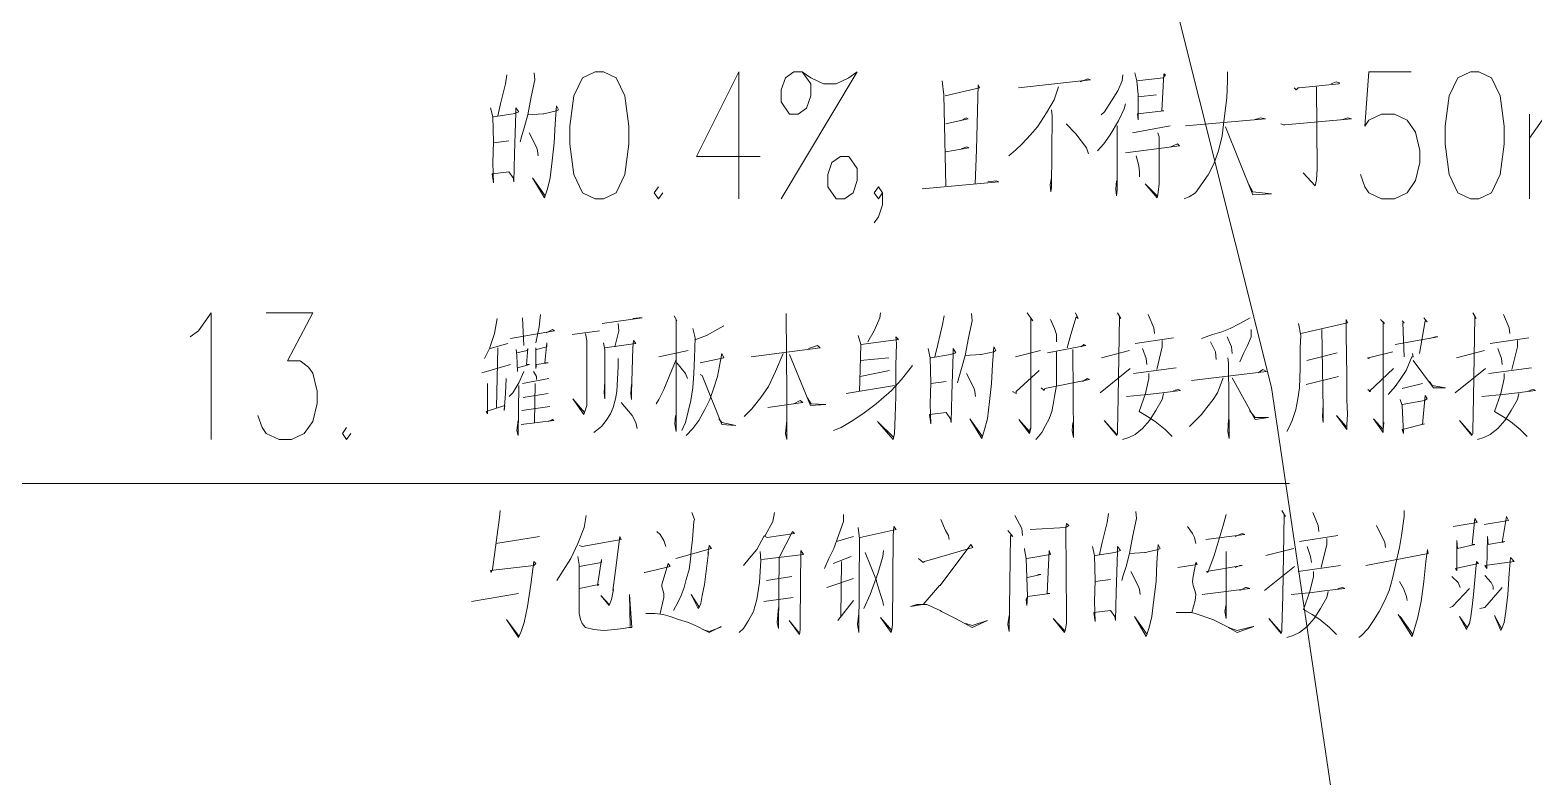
# Model space of a CAD drawing. Header units: millimetres. Extents: x 0 to 829, y 0 to 586.
# Drawn here: x 615 to 661.75, y 407.45 to 430.65 of the extents above; entities that cross this region are included whole.
import ezdxf

# ---------------------------------------------------------------- set-up
doc = ezdxf.new("R2010")
doc.units = ezdxf.units.MM

msp = doc.modelspace()

# ---------------------------------------------------------------- linework, layer by layer
at = {"color": 0, "lineweight": 0}
for points in [[(614.831694, 291.75075), (624.166194, 302.051861), (632.445889, 313.21375), (639.593167, 325.137639), (645.533944, 337.703583), (650.218833, 350.791639), (653.594917, 364.274806), (655.633972, 378.022556), (656.318361, 391.907889), (655.633972, 405.789694), (653.594917, 419.540972), (650.218833, 433.024139), (645.533944, 446.112194), (639.593167, 458.678139), (632.445889, 470.5985), (624.166194, 481.763917), (614.831694, 492.065028)], [(629.821222, 429.256472), (629.778889, 428.977778), (629.627194, 428.356889), (629.539, 427.986472)], [(630.667889, 429.319972), (630.692583, 429.10125), (630.583222, 428.575611), (630.473861, 428.014694), (630.3645, 427.612528), (630.279833, 427.333833), (630.233972, 427.178611)], [(637.035528, 429.351722), (635.723194, 426.723528), (637.695222, 426.723528)], [(637.035528, 429.351722), (637.035528, 425.407667)], [(638.351389, 425.407667), (640.718528, 429.351722)], [(639.007556, 429.351722), (639.272139, 428.97425), (639.272139, 428.600306), (639.138083, 428.222833), (638.877028, 428.035861), (638.612444, 428.035861), (638.351389, 428.413333), (638.351389, 428.787278), (638.481917, 429.16475), (638.7465, 429.351722), (639.007556, 429.351722), (639.272139, 429.16475), (639.66725, 428.97425), (640.058833, 428.97425), (640.453944, 429.16475), (640.718528, 429.351722)], [(648.97, 429.256472), (648.948833, 429.073028), (648.818306, 428.762583), (648.62075, 428.452139), (648.405556, 428.109944), (648.296194, 428.014694)], [(649.340417, 429.319972), (649.403917, 429.073028), (649.449778, 428.635583), (649.449778, 428.233417), (649.449778, 427.986472), (649.449778, 427.859472), (649.425083, 428.046444), (650.250583, 428.141694), (650.187083, 428.141694), (650.250583, 429.288222), (650.296444, 429.256472), (650.229417, 429.16475), (649.403917, 429.073028)], [(652.229667, 429.351722), (652.229667, 429.073028), (652.2085, 428.543861), (652.120306, 427.891222), (652.056806, 427.362056), (651.947444, 426.896389), (651.79575, 426.494222), (651.622889, 426.152028), (651.425333, 425.873333), (651.231306, 425.594639), (651.03375, 425.471167), (650.882056, 425.407667)], [(657.937611, 429.351722), (656.62175, 429.351722), (656.491222, 427.661917), (656.62175, 427.848889), (657.016861, 428.035861), (657.411972, 428.035861), (657.807083, 427.848889), (658.068139, 427.474944), (658.202194, 426.9105), (658.202194, 426.533028), (658.068139, 425.972111), (657.807083, 425.594639), (657.411972, 425.407667), (657.016861, 425.407667), (656.62175, 425.594639), (656.491222, 425.781611), (656.360694, 426.159083)], [(643.360833, 429.073028), (643.406694, 428.635583), (643.470194, 425.809833)], [(643.449028, 428.607361), (644.514417, 428.854306), (644.472083, 428.946028), (644.426222, 426.928139), (644.383889, 425.873333)], [(646.96975, 428.886056), (646.839222, 428.480361), (646.599333, 428.078194), (646.317111, 427.644278), (646.101917, 427.393806), (645.840861, 427.115111), (645.643306, 426.928139), (645.428111, 426.741167)], [(645.7315, 428.854306), (647.971639, 429.10125), (647.883444, 429.133), (647.643556, 429.041278)], [(654.296944, 428.854306), (654.360444, 428.790806), (654.427472, 428.854306), (654.448639, 428.854306), (655.686889, 428.977778), (655.708056, 429.009528), (655.598694, 429.041278), (655.447, 428.977778)], [(654.991917, 428.886056), (655.013083, 426.339), (654.991917, 425.996806), (654.946056, 425.809833), (654.579167, 426.215528), (654.946056, 425.809833), (654.97075, 425.905083)], [(629.320278, 428.233417), (629.387306, 427.954722), (629.408472, 427.178611), (629.387306, 426.525972), (629.408472, 425.905083), (629.366139, 426.183778), (629.88825, 426.247278), (630.018778, 426.060306), (630.039944, 425.936833), (630.061111, 426.804667), (630.103444, 428.078194), (630.103444, 428.233417), (630.191639, 428.109944), (630.018778, 428.046444), (629.408472, 427.954722)], [(630.473861, 428.014694), (630.953639, 428.046444), (630.974806, 428.046444), (631.366389, 428.141694), (631.429889, 428.169917), (631.366389, 428.296917), (631.320528, 427.736), (631.299361, 427.146861), (631.235861, 426.585944), (631.168833, 426.060306), (631.084167, 425.718111), (630.995972, 425.439417), (630.625556, 426.060306), (631.017139, 425.499389)], [(649.058194, 428.356889), (649.012333, 428.201667), (648.839472, 427.83125), (648.578417, 427.393806), (648.384389, 427.115111), (648.186833, 426.896389)], [(649.449778, 428.575611), (650.014222, 428.635583)], [(643.470194, 427.736), (644.165167, 427.891222), (644.101667, 427.922972), (643.925278, 427.83125)], [(646.751028, 428.169917), (646.775722, 427.986472), (646.751028, 425.749861), (646.729861, 425.626389), (646.708694, 425.841583), (646.751028, 426.060306)], [(650.924389, 427.676028), (653.404417, 427.891222), (653.252722, 427.922972), (653.055167, 427.859472)], [(653.880667, 427.736), (653.968861, 427.70425), (654.011194, 427.70425), (656.078472, 427.891222), (655.969111, 427.922972), (655.775083, 427.859472)], [(661.617083, 425.407667), (661.617083, 428.035861)], [(661.617083, 427.284444), (662.012194, 427.848889), (662.276778, 428.035861), (662.671889, 428.035861), (662.932944, 427.848889), (663.063472, 427.284444), (663.063472, 425.407667)], [(630.516194, 427.457306), (630.756083, 426.991639), (630.77725, 426.896389), (630.798417, 426.741167)], [(647.904611, 426.804667), (647.841111, 426.991639), (647.513028, 427.425556), (647.209639, 427.736)], [(648.797139, 427.676028), (648.797139, 425.686361), (648.775972, 425.499389), (648.751278, 425.718111), (648.775972, 425.965056)], [(649.273389, 427.457306), (650.448139, 427.676028)], [(650.056556, 427.457306), (650.098889, 427.333833), (650.098889, 426.430722), (650.098889, 425.873333), (650.056556, 425.531139), (650.035389, 425.439417), (649.664972, 425.873333), (650.035389, 425.499389)], [(652.166167, 427.644278), (653.012833, 425.531139), (653.598444, 425.562889), (653.012833, 425.626389), (652.882306, 425.873333)], [(629.408472, 427.146861), (629.88825, 427.206833)], [(643.470194, 426.868167), (644.186333, 426.991639), (644.122833, 427.023389), (643.949972, 426.959889)], [(649.058194, 426.836417), (650.730361, 427.051611), (650.666861, 427.115111), (650.469306, 427.023389)], [(649.38275, 426.741167), (649.470944, 426.430722), (649.492111, 426.247278), (649.492111, 426.092056)], [(642.732889, 425.718111), (645.121194, 425.936833), (645.036528, 425.965056), (644.775472, 425.936833)], [(634.537861, 425.781611), (634.407333, 425.594639), (634.537861, 425.407667), (634.671917, 425.594639)], [(641.505222, 425.594639), (641.374694, 425.407667), (641.244167, 425.594639), (641.374694, 425.781611), (641.505222, 425.594639), (641.505222, 425.220694), (641.374694, 424.843222), (641.244167, 424.65625)], [(619.978722, 421.117889), (620.243306, 421.304861), (620.634889, 421.865778), (620.634889, 417.92525)], [(622.345861, 421.865778), (623.79225, 421.865778), (623.002028, 420.366472), (623.397139, 420.366472), (623.658194, 420.175972), (623.79225, 419.989), (623.922778, 419.424556), (623.922778, 419.050611), (623.79225, 418.486167), (623.527667, 418.112222), (623.132556, 417.92525), (622.740972, 417.92525), (622.345861, 418.112222), (622.215333, 418.299194), (622.081278, 418.676667)], [(629.524889, 421.682333), (629.440222, 421.216667), (629.285, 420.751), (629.133306, 420.440556)], [(630.308056, 421.710556), (630.350389, 420.842722)], [(630.8725, 421.805806), (630.830167, 421.431861), (630.720806, 420.934444)], [(632.784556, 421.527111), (634.026333, 421.710556), (633.938139, 421.710556), (633.744111, 421.682333)], [(635.024694, 421.774056), (635.112889, 421.618833), (635.091722, 421.650583), (635.091722, 418.172194), (635.045861, 418.419139), (635.067028, 418.669611)], [(638.503083, 421.837556), (638.52425, 419.2905), (638.52425, 417.92525), (638.481917, 418.108694), (638.52425, 418.514389)], [(641.438194, 421.865778), (641.417028, 421.710556), (641.240639, 421.308389), (641.046611, 420.966194)], [(643.41375, 421.774056), (643.371417, 421.495361), (643.219722, 420.874472), (643.131528, 420.500528)], [(644.263944, 421.837556), (644.285111, 421.618833), (644.17575, 421.089667), (644.066389, 420.532278), (643.960556, 420.130111), (643.872361, 419.847889), (643.830028, 419.692667)], [(646.003139, 421.865778), (646.176, 421.618833), (646.1125, 421.682333), (646.1125, 418.701361), (646.1125, 418.482639), (646.1125, 418.263917), (646.066639, 418.108694), (645.742083, 418.546139), (646.066639, 418.172194), (646.087806, 418.263917)], [(647.502444, 421.865778), (647.587111, 421.682333), (647.523611, 421.742306), (647.35075, 421.184917), (647.241389, 420.779222)], [(648.807722, 421.865778), (648.913556, 421.682333), (648.871222, 421.742306), (648.828889, 419.227), (648.807722, 418.203944), (648.807722, 418.108694), (648.783028, 418.048722), (648.391444, 418.514389), (648.783028, 418.080472)], [(649.76375, 421.805806), (649.936611, 421.400111), (649.957778, 421.216667)], [(652.935222, 421.710556), (652.610667, 421.527111), (652.307278, 421.371889), (652.046222, 421.276639), (651.764, 421.184917), (651.566444, 421.121417), (651.41475, 421.061444)], [(658.325667, 421.710556), (658.435028, 421.587083), (658.371528, 421.618833), (658.195139, 420.595778)], [(659.849667, 421.865778), (659.9555, 421.682333), (659.913167, 421.742306), (659.870833, 419.227), (659.849667, 418.203944), (659.849667, 418.108694), (659.824972, 418.048722), (659.436917, 418.514389), (659.824972, 418.080472)], [(660.805694, 421.805806), (660.978556, 421.400111), (660.999722, 421.216667)], [(629.937639, 421.061444), (631.306417, 421.308389), (631.242917, 421.340139), (631.048889, 421.244889)], [(631.853222, 421.184917), (632.699889, 421.308389)], [(632.265972, 421.216667), (632.308306, 420.997944), (632.308306, 418.980056), (632.241278, 418.761333), (632.220111, 418.701361), (631.874389, 419.19525), (632.241278, 418.761333)], [(633.2855, 421.527111), (633.306667, 421.308389), (633.176139, 420.810972)], [(635.610306, 421.371889), (635.677333, 421.089667), (635.656167, 420.468778), (635.635, 419.974889), (635.610306, 419.537444), (635.546806, 419.135278), (635.458611, 418.793083), (635.373944, 418.450889), (635.264583, 418.203944)], [(636.569861, 421.463611), (636.026583, 421.153167), (635.6985, 421.029694)], [(646.719278, 421.650583), (646.849806, 421.371889), (646.913306, 421.184917), (646.913306, 420.966194)], [(652.956389, 421.340139), (652.956389, 421.121417), (652.850556, 420.842722), (652.720028, 420.595778), (652.610667, 420.345306)], [(654.434528, 421.527111), (654.501556, 421.153167), (654.480389, 420.779222), (654.480389, 420.130111), (654.459222, 419.537444), (654.413361, 419.19525), (654.349861, 418.856583), (654.2405, 418.514389), (654.152306, 418.327417), (654.067639, 418.172194)], [(654.501556, 421.216667), (655.958528, 421.555333), (655.912667, 421.650583), (655.912667, 421.184917), (655.937361, 419.911389), (655.937361, 419.25875), (655.937361, 419.167028), (655.958528, 418.701361), (655.937361, 418.390917), (655.937361, 418.235694), (655.609278, 418.669611), (655.912667, 418.327417)], [(655.154194, 421.340139), (655.196528, 418.884806), (655.196528, 418.450889), (655.175361, 418.637861), (655.196528, 419.011806)], [(656.978056, 421.650583), (657.108583, 421.527111), (657.06625, 421.587083), (657.06625, 418.482639), (657.06625, 418.140444), (656.762861, 418.574361), (657.06625, 418.235694), (657.087417, 418.450889)], [(657.651861, 421.618833), (657.718889, 421.555333), (657.673028, 421.555333), (657.718889, 420.500528)], [(629.309694, 420.751), (629.852972, 420.906222)], [(629.546056, 420.779222), (629.503722, 418.916556)], [(630.114028, 420.71925), (630.135194, 420.532278), (630.156361, 420.034861), (630.156361, 420.158333), (630.526778, 420.253583), (630.438583, 420.253583), (630.480917, 420.751), (630.45975, 420.6875), (630.135194, 420.624)], [(630.720806, 420.779222), (630.720806, 420.130111), (630.741972, 420.253583), (631.112389, 420.313556), (631.003028, 420.313556), (631.070056, 420.934444), (631.070056, 420.810972), (630.741972, 420.71925)], [(632.830417, 420.934444), (632.87275, 420.71925), (632.87275, 419.19525), (632.851583, 419.382222), (632.87275, 419.724417)], [(632.87275, 420.779222), (633.828778, 420.906222), (633.765278, 420.997944), (633.744111, 420.779222), (633.69825, 419.382222), (633.69825, 419.167028), (633.677083, 419.354), (633.69825, 419.632694)], [(637.416528, 420.500528), (639.568472, 420.779222), (639.480278, 420.842722), (639.198056, 420.751)], [(640.743222, 421.153167), (640.827889, 420.874472), (640.806722, 420.098361), (640.785556, 419.413972)], [(640.827889, 420.874472), (642.002639, 421.029694), (641.914444, 421.121417), (641.935611, 420.906222), (641.914444, 420.221833), (641.914444, 419.25875), (641.893278, 418.637861), (641.872111, 418.108694), (641.829778, 417.92525), (641.35, 418.482639), (641.850944, 417.985222)], [(642.916333, 420.751), (642.979833, 420.468778), (643.001, 419.692667), (642.979833, 419.040028), (643.001, 418.419139), (642.958667, 418.701361), (643.480778, 418.761333), (643.611306, 418.574361), (643.632472, 418.450889), (643.653639, 419.32225), (643.6995, 420.595778), (643.6995, 420.751), (643.784167, 420.624), (643.611306, 420.564028), (643.001, 420.468778)], [(644.066389, 420.532278), (644.546167, 420.564028), (644.567333, 420.564028), (644.958917, 420.65575), (645.022417, 420.6875), (644.958917, 420.810972), (644.916583, 420.253583), (644.891889, 419.664444), (644.828389, 419.103528), (644.761361, 418.574361), (644.676694, 418.235694), (644.5885, 417.953472), (644.218083, 418.574361), (644.609667, 418.016972)], [(646.631083, 420.624), (647.827, 420.842722), (647.7635, 420.874472), (647.675306, 420.810972)], [(649.351, 420.906222), (650.543389, 421.089667)], [(649.587361, 420.751), (649.696722, 420.440556), (649.717889, 420.253583)], [(650.197667, 420.997944), (650.197667, 420.810972), (650.024806, 420.098361)], [(651.696972, 420.966194), (651.848667, 420.65575), (651.869833, 420.408806)], [(652.219083, 421.121417), (652.349611, 420.810972), (652.370778, 420.595778)], [(657.436667, 420.874472), (658.763111, 421.121417), (658.696083, 421.121417), (658.502056, 421.061444)], [(660.392944, 420.906222), (661.588861, 421.089667)], [(660.629306, 420.751), (660.738667, 420.440556), (660.759833, 420.253583)], [(661.239611, 420.997944), (661.239611, 420.810972), (661.06675, 420.098361)], [(633.2855, 420.440556), (633.2855, 420.313556), (633.2855, 420.190083), (633.243167, 419.413972), (633.200833, 419.19525), (633.133806, 418.916556), (633.045611, 418.729583), (632.915083, 418.514389), (632.763389, 418.327417), (632.527028, 418.140444)], [(635.091722, 420.408806), (634.873, 419.879639), (634.700139, 419.477472), (634.548444, 419.167028), (634.46025, 419.040028)], [(634.548444, 420.500528), (635.458611, 420.6875)], [(635.112889, 420.313556), (635.373944, 419.974889), (635.437444, 419.819667)], [(635.829028, 420.313556), (636.569861, 420.468778), (636.502833, 420.595778), (636.4605, 420.377056), (636.372306, 419.879639), (636.262944, 419.537444), (636.132417, 419.167028), (635.980722, 418.856583), (635.786694, 418.514389), (635.610306, 418.263917), (635.395111, 418.048722)], [(638.414889, 420.595778), (638.178528, 420.034861), (637.959806, 419.569194), (637.719917, 419.227), (637.437694, 418.884806), (637.197806, 418.637861)], [(638.612444, 420.564028), (639.265083, 418.980056), (639.741333, 419.011806), (639.28625, 419.040028), (639.155722, 419.227)], [(640.806722, 420.377056), (641.69925, 420.468778)], [(645.632722, 420.500528), (646.415889, 420.6875)], [(646.913306, 420.65575), (646.913306, 420.034861), (646.913306, 419.600944), (646.849806, 419.25875), (646.807472, 419.011806), (646.761611, 418.793083), (646.676944, 418.574361), (646.567583, 418.359167), (646.458222, 418.140444), (646.348861, 418.016972), (646.264194, 417.92525)], [(647.41425, 420.71925), (647.435417, 417.985222), (647.393083, 418.203944), (647.41425, 418.450889)], [(648.306778, 420.468778), (649.174611, 420.6875)], [(652.24025, 420.468778), (652.261417, 420.313556), (652.282583, 417.953472), (652.24025, 418.172194), (652.261417, 418.546139)], [(655.630444, 420.624), (654.695583, 420.377056)], [(656.565306, 420.468778), (656.632333, 420.440556), (656.611167, 420.468778), (657.369639, 420.65575)], [(657.979944, 420.595778), (658.001111, 420.500528), (657.958778, 420.500528), (657.782389, 420.066611), (657.609528, 419.819667), (657.436667, 419.569194), (657.306139, 419.413972), (657.217944, 419.32225)], [(658.001111, 420.377056), (658.632583, 419.537444), (658.999472, 419.537444), (658.586722, 419.600944), (658.502056, 419.724417)], [(659.348722, 420.468778), (660.216556, 420.6875)], [(629.937639, 420.253583), (629.048639, 420.003111)], [(629.2215, 419.664444), (629.2215, 418.729583), (629.179167, 418.793083), (629.764778, 418.980056), (629.743611, 418.824833), (629.785944, 419.354), (629.807111, 419.819667)], [(630.350389, 420.034861), (630.198694, 419.692667), (630.004667, 419.382222), (629.895306, 419.25875)], [(630.308056, 419.664444), (631.133556, 419.819667)], [(630.657306, 420.034861), (630.741972, 419.879639), (630.741972, 419.787917)], [(635.829028, 419.943139), (635.896056, 419.911389), (636.502833, 418.390917), (636.93675, 418.359167), (636.502833, 418.450889), (636.414639, 418.574361)], [(642.436556, 420.221833), (642.090833, 419.787917), (641.783917, 419.445722), (641.307667, 419.040028), (640.894917, 418.729583), (640.5245, 418.482639), (640.221111, 418.295667), (639.981222, 418.203944)], [(640.806722, 419.879639), (641.720417, 420.066611)], [(644.11225, 419.974889), (644.348611, 419.509222), (644.373306, 419.413972), (644.394472, 419.25875)], [(645.544528, 419.413972), (645.653889, 419.354), (645.653889, 419.413972), (646.370028, 420.066611)], [(646.437056, 419.537444), (646.52525, 419.445722), (646.546417, 419.509222), (647.936361, 419.787917), (647.872861, 419.819667), (647.717639, 419.724417)], [(648.264444, 419.382222), (649.195778, 420.130111)], [(649.305139, 419.974889), (650.631583, 420.158333)], [(649.784917, 419.974889), (649.784917, 419.819667), (649.675556, 419.354), (649.481528, 418.793083), (649.739056, 418.637861), (649.978944, 418.482639), (650.285861, 418.235694), (650.501056, 418.016972)], [(652.088556, 419.847889), (651.915694, 419.382222), (651.785167, 419.167028), (651.587611, 418.916556), (651.41475, 418.701361), (651.263056, 418.546139), (651.044333, 418.327417)], [(651.111361, 419.756167), (653.436167, 420.034861), (653.326806, 420.098361), (653.175111, 420.003111)], [(652.370778, 419.847889), (653.086917, 418.546139), (653.499667, 418.606111), (653.086917, 418.606111), (652.914056, 418.824833)], [(654.674417, 419.632694), (655.676306, 419.879639)], [(656.586472, 419.477472), (656.674667, 419.413972), (656.632333, 419.413972), (657.390806, 420.130111)], [(659.306389, 419.382222), (660.24125, 420.130111)], [(660.347083, 419.974889), (661.673528, 420.158333)], [(660.826861, 419.974889), (660.826861, 419.819667), (660.7175, 419.354), (660.523472, 418.793083), (660.784528, 418.637861), (661.020889, 418.482639), (661.327806, 418.235694), (661.543, 418.016972)], [(630.198694, 419.600944), (630.177528, 418.048722), (630.135194, 418.203944), (630.177528, 418.514389)], [(630.329222, 419.227), (631.112389, 419.354)], [(630.699639, 419.664444), (630.678472, 418.450889)], [(640.372806, 419.354), (641.872111, 419.600944)], [(643.001, 419.664444), (643.480778, 419.724417)], [(650.24, 419.354), (650.197667, 419.167028), (650.000111, 418.824833), (649.806083, 418.514389), (649.587361, 418.263917), (649.351, 418.080472), (649.153444, 417.985222), (648.959417, 417.92525)], [(649.089944, 419.25875), (649.739056, 419.32225), (650.197667, 419.382222), (650.762111, 419.445722), (650.698611, 419.477472), (650.543389, 419.445722)], [(657.651861, 419.509222), (658.283333, 419.664444)], [(661.281944, 419.354), (661.239611, 419.167028), (661.045583, 418.824833), (660.848028, 418.514389), (660.629306, 418.263917), (660.392944, 418.080472), (660.195389, 417.985222), (660.001361, 417.92525)], [(660.131889, 419.25875), (660.784528, 419.32225), (661.239611, 419.382222), (661.804056, 419.445722), (661.740556, 419.477472), (661.588861, 419.445722)], [(631.154722, 418.948306), (630.286889, 418.824833)], [(633.373694, 419.071778), (633.719417, 418.669611), (633.828778, 418.450889), (633.874639, 418.263917)], [(637.938639, 418.916556), (639.025194, 419.071778), (638.937, 419.135278), (638.742972, 419.040028)], [(657.588361, 419.167028), (657.651861, 418.980056), (657.697722, 418.108694), (657.651861, 418.235694), (658.346833, 418.419139), (658.283333, 418.390917), (658.371528, 419.2905), (658.435028, 419.19525), (658.346833, 419.135278), (657.651861, 419.011806)], [(630.265722, 418.390917), (631.28525, 418.514389), (631.242917, 418.546139), (631.112389, 418.482639)], [(624.843528, 418.299194), (624.713, 418.112222), (624.843528, 417.92525), (624.974056, 418.112222)], [(514.674556, 416.556472), (654.155833, 416.556472)], [(629.616611, 415.720389), (629.595444, 415.505194), (629.376722, 413.889472), (629.334389, 413.794222), (629.313222, 413.857722), (630.660833, 414.012944), (630.724333, 414.076444), (630.660833, 414.136417), (630.572639, 413.423806), (630.463278, 412.739417), (630.357444, 412.242), (630.26925, 411.963306), (630.181056, 411.776333), (629.814167, 412.33725), (630.20575, 411.808083)], [(635.5715, 415.660417), (635.659694, 415.441694), (635.638528, 415.378194), (635.596194, 414.820806), (635.550333, 414.478611), (635.529167, 414.199917), (635.486833, 413.889472), (635.398639, 413.579028), (635.335139, 413.328556), (635.246944, 413.081611), (635.137583, 412.862889), (635.007056, 412.615944)], [(638.139722, 415.660417), (638.093861, 415.378194), (637.853972, 414.944278), (637.811639, 414.912528), (637.592917, 414.510361), (637.356556, 414.231667), (637.180167, 414.012944)], [(640.291667, 415.596917), (640.291667, 415.378194), (639.98475, 414.542111), (639.833056, 414.231667), (639.702528, 413.921222)], [(648.529028, 415.628667), (648.483167, 415.349972), (648.331472, 414.729083), (648.246806, 414.355139)], [(649.375694, 415.688639), (649.396861, 415.473444), (649.2875, 414.944278), (649.181667, 414.386889), (649.072306, 413.981194), (648.984111, 413.7025), (648.941778, 413.547278)], [(652.180278, 415.596917), (652.092083, 415.254722), (651.809861, 414.323389), (651.615833, 413.794222), (651.569972, 413.825972), (652.681222, 414.012944), (652.614194, 414.012944), (652.4625, 413.949444)], [(653.919472, 415.720389), (654.028833, 415.533417), (653.982972, 415.596917), (653.940639, 413.081611), (653.919472, 412.058556), (653.919472, 411.963306), (653.898306, 411.903333), (653.506722, 412.369), (653.898306, 411.931556)], [(654.8755, 415.660417), (655.048361, 415.254722), (655.069528, 415.06775)], [(657.722417, 415.720389), (657.722417, 415.533417), (657.634222, 414.944278), (657.570722, 414.573861), (657.461361, 414.076444), (657.352, 413.610778), (657.246167, 413.236833), (657.115639, 412.926389), (656.93925, 412.584194), (656.766389, 412.3055), (656.593528, 412.058556), (656.395972, 411.839833), (656.311306, 411.776333)], [(632.290667, 415.565167), (632.227167, 415.19475), (632.029611, 414.697333), (631.810889, 414.231667), (631.574528, 413.857722), (631.376972, 413.547278)], [(640.74675, 415.19475), (640.789083, 414.852556), (640.767917, 411.931556), (640.725583, 412.182028), (640.767917, 412.524222)], [(640.81025, 414.884306), (641.9215, 415.13125), (641.854472, 415.222972), (641.833306, 414.944278), (641.812139, 412.182028), (641.790972, 412.026806), (641.769806, 411.931556), (641.441722, 412.397222), (641.790972, 411.995056)], [(643.311444, 415.441694), (643.463139, 415.0995), (643.551333, 414.944278), (643.5725, 414.820806)], [(645.615083, 415.565167), (645.833806, 415.163), (645.854972, 414.944278)], [(646.094861, 415.13125), (647.202583, 415.19475), (647.22375, 415.318222), (647.290778, 415.254722), (647.202583, 415.19475), (647.22375, 412.460722), (647.22375, 412.213778), (647.181417, 411.995056), (647.16025, 411.931556), (646.811, 412.369), (647.16025, 411.995056)], [(650.984361, 415.222972), (651.136056, 415.007778), (651.203083, 414.884306), (651.245417, 414.697333)], [(657.136806, 414.573861), (657.115639, 414.729083), (656.854583, 415.254722)], [(659.242889, 415.222972), (659.983722, 415.349972), (659.916694, 415.473444), (659.832028, 414.665583), (659.916694, 414.665583), (659.373417, 414.542111), (659.35225, 414.789056), (659.35225, 413.857722), (659.309917, 413.921222), (660.026056, 414.076444), (659.962556, 414.136417), (659.874361, 413.113361), (659.832028, 412.739417), (659.786167, 412.428972), (659.743833, 412.213778), (659.680333, 412.086778), (659.655639, 412.026806), (659.440444, 412.428972), (659.680333, 412.086778)], [(660.202444, 415.286472), (660.960917, 415.409944), (660.897417, 415.533417), (660.766889, 414.729083), (660.851556, 414.757306), (660.329444, 414.665583), (660.308278, 414.912528), (660.287111, 413.921222), (660.223611, 414.012944), (661.133778, 414.136417), (661.027944, 414.263417), (660.982083, 413.766), (660.93975, 413.113361), (660.87625, 412.584194), (660.830389, 412.242), (660.766889, 412.086778), (660.721028, 411.995056), (660.527, 412.460722), (660.745722, 412.058556)], [(630.833694, 414.912528), (629.486083, 414.697333)], [(632.071944, 414.633833), (632.160139, 414.602083), (633.377222, 414.820806), (633.334889, 414.912528), (633.289028, 414.510361), (633.204361, 413.857722), (633.116167, 413.236833), (633.137333, 413.268583), (633.073833, 412.958139), (633.006806, 412.771167), (632.74575, 413.081611), (633.006806, 412.802917)], [(634.484944, 415.06775), (634.594306, 414.976028), (634.703667, 414.789056), (634.767167, 414.602083)], [(637.853972, 414.912528), (637.921, 414.884306), (638.767667, 415.007778), (638.704167, 415.06775), (638.291417, 414.263417), (638.266722, 412.058556), (638.224389, 412.242), (638.266722, 412.707667)], [(640.072944, 414.757306), (640.595056, 414.912528)], [(642.616472, 414.231667), (642.768167, 414.108194), (642.8105, 414.136417), (644.309806, 414.573861), (644.246306, 414.665583), (643.290278, 413.392056), (643.269111, 413.392056), (642.768167, 412.802917), (642.570611, 412.802917), (642.376583, 412.739417), (642.570611, 412.771167), (642.747, 412.802917), (642.877528, 412.802917), (643.290278, 412.615944), (643.332611, 412.584194), (643.766528, 412.369), (644.179278, 412.150278), (644.288639, 412.086778), (644.768417, 412.3055), (644.288639, 412.150278), (644.094611, 412.213778)], [(645.396361, 415.0995), (645.551583, 414.912528), (645.484556, 414.944278), (645.442222, 411.963306), (645.396361, 412.182028), (645.442222, 412.460722)], [(649.181667, 414.386889), (649.657917, 414.418639), (649.679083, 414.418639), (650.070667, 414.510361), (650.137694, 414.542111), (650.070667, 414.665583), (650.028333, 414.108194), (650.007167, 413.515528), (649.940139, 412.958139), (649.876639, 412.428972), (649.788444, 412.086778), (649.70025, 411.808083), (649.333361, 412.428972), (649.724944, 411.871583)], [(651.548806, 414.820806), (652.765889, 414.976028), (652.681222, 415.007778), (652.4625, 414.912528)], [(654.46275, 414.757306), (655.658667, 414.944278)], [(655.309417, 414.852556), (655.309417, 414.665583), (655.136556, 413.949444)], [(632.029611, 414.291639), (632.071944, 414.044694), (632.071944, 412.524222), (632.117806, 412.33725), (632.160139, 412.213778), (632.2695, 412.086778), (632.530556, 412.026806), (632.833944, 411.995056), (633.183194, 412.026806), (633.44425, 412.058556), (633.617111, 412.086778), (633.705306, 412.086778), (633.638278, 413.113361), (633.659444, 412.118528)], [(632.071944, 413.981194), (632.770444, 414.108194), (632.770444, 414.199917), (632.639917, 413.392056), (632.68225, 413.423806), (632.071944, 413.300333)], [(635.074083, 414.231667), (636.181806, 414.542111), (636.114778, 414.633833), (636.072444, 414.386889), (636.093611, 414.418639), (635.963083, 413.423806), (635.899583, 413.081611), (635.85725, 412.834667), (635.811389, 412.739417), (635.769056, 412.679444), (635.550333, 413.113361), (635.790222, 412.739417)], [(637.702278, 414.446861), (637.723444, 414.168167), (637.681111, 413.483778), (637.592917, 412.958139), (637.487083, 412.584194), (637.335389, 412.3055), (637.180167, 412.058556), (637.049639, 411.931556)], [(637.748139, 414.199917), (639.049889, 414.355139), (638.965222, 414.478611), (638.940528, 412.27375), (638.940528, 412.026806), (638.919361, 411.871583), (638.594806, 412.3055), (638.898194, 411.931556)], [(640.528028, 414.291639), (639.963583, 414.076444)], [(641.529917, 414.478611), (641.50875, 414.291639), (641.353528, 413.766), (641.117167, 413.113361), (640.919611, 412.679444)], [(640.965472, 414.418639), (641.311194, 413.547278), (641.311194, 413.515528), (641.441722, 413.113361), (641.50875, 412.894639), (641.529917, 412.771167)], [(645.918472, 414.542111), (645.918472, 414.510361), (645.964333, 414.231667), (646.006667, 413.049861), (645.9855, 412.771167), (645.964333, 412.958139), (646.006667, 413.049861), (646.701639, 413.145111), (646.616972, 413.145111), (646.680472, 414.478611), (646.722806, 414.355139), (645.9855, 414.231667)], [(648.028083, 414.602083), (648.095111, 414.323389), (648.116278, 413.547278), (648.095111, 412.894639), (648.116278, 412.27375), (648.070417, 412.552444), (648.592528, 412.615944), (648.723056, 412.428972), (648.744222, 412.3055), (648.768917, 413.173333), (648.81125, 414.446861), (648.81125, 414.602083), (648.895917, 414.478611), (648.723056, 414.418639), (648.116278, 414.323389)], [(652.180278, 414.446861), (652.180278, 412.369), (652.137944, 412.584194), (652.180278, 412.802917)], [(653.418528, 414.323389), (654.289889, 414.542111)], [(654.702639, 414.602083), (654.808472, 414.291639), (654.833167, 414.108194)], [(657.528389, 412.492472), (657.919972, 411.871583), (657.962306, 411.808083), (658.135167, 412.369), (658.244528, 412.894639), (658.332722, 413.515528), (658.396222, 414.136417), (658.438556, 414.510361), (658.46325, 414.386889), (656.5265, 414.012944)], [(634.093361, 413.794222), (634.118056, 413.794222), (634.897694, 413.981194), (634.834194, 414.076444), (634.640167, 413.423806), (634.640167, 413.360306), (634.703667, 413.145111), (634.703667, 413.018111), (634.594306, 412.524222)], [(640.224639, 414.136417), (640.203472, 412.428972), (640.115278, 412.3055), (640.595056, 412.926389)], [(646.006667, 413.639), (646.419417, 413.73425), (646.355917, 413.73425), (646.331222, 413.73425)], [(649.224, 413.825972), (649.463889, 413.360306), (649.485056, 413.268583), (649.506222, 413.113361)], [(650.680972, 413.949444), (651.28775, 414.044694), (651.245417, 414.108194), (651.157222, 413.67075), (651.136056, 413.515528), (651.157222, 413.392056), (651.22425, 413.205083), (651.245417, 413.113361), (651.22425, 412.926389), (651.114889, 412.552444)], [(653.376194, 413.236833), (654.311056, 413.981194)], [(654.420417, 413.825972), (655.743333, 414.012944)], [(654.896667, 413.825972), (654.896667, 413.67075), (654.787306, 413.205083), (654.593278, 412.647694), (654.854333, 412.492472), (655.094222, 412.33725), (655.397611, 412.086778), (655.612806, 411.871583)], [(638.683, 413.67075), (637.899833, 413.547278)], [(640.595056, 413.610778), (639.769556, 413.328556)], [(648.116278, 413.515528), (648.592528, 413.579028)], [(651.439444, 413.113361), (652.917583, 413.300333), (652.81175, 413.328556), (652.787056, 413.328556), (652.614194, 413.236833)], [(654.201694, 413.113361), (654.854333, 413.173333), (655.309417, 413.236833), (655.873861, 413.300333), (655.810361, 413.328556), (655.658667, 413.300333)], [(657.570722, 413.515528), (657.70125, 413.300333), (657.789444, 413.049861), (657.810611, 412.926389)], [(659.137056, 412.707667), (659.221722, 412.739417), (659.743833, 413.300333)], [(659.200556, 413.67075), (659.398111, 413.483778), (659.461611, 413.328556)], [(660.071917, 412.679444), (660.223611, 412.707667), (660.766889, 413.328556)], [(660.223611, 413.7025), (660.417639, 413.483778), (660.484667, 413.360306), (660.484667, 413.268583)], [(628.727611, 412.894639), (630.181056, 413.145111)], [(637.811639, 412.894639), (638.725333, 413.018111)], [(655.35175, 413.205083), (655.309417, 413.018111), (655.115389, 412.679444), (654.917833, 412.369), (654.702639, 412.118528), (654.46275, 411.931556), (654.265194, 411.839833), (654.071167, 411.776333)], [(634.139222, 412.524222), (634.290917, 412.524222), (634.421444, 412.524222), (634.6825, 412.492472), (634.897694, 412.428972), (635.15875, 412.33725), (635.465667, 412.242), (635.747889, 412.118528), (635.987778, 411.995056), (636.114778, 411.931556), (636.485194, 412.118528), (636.442861, 412.086778), (636.114778, 411.963306), (635.92075, 412.026806)], [(650.635111, 412.552444), (650.920861, 412.552444), (651.093722, 412.552444), (651.22425, 412.524222), (651.767528, 412.33725), (652.268472, 412.086778), (652.310806, 412.058556), (652.526, 411.931556), (653.048111, 412.118528), (653.026944, 412.118528), (652.526, 411.995056), (652.243778, 412.086778)], [(657.591889, 412.428972), (657.983472, 411.871583), (657.962306, 411.871583)]]:
    msp.add_lwpolyline(points, dxfattribs=at)
for points in [[(632.565833, 429.351722), (632.17425, 429.16475), (631.909667, 428.600306), (631.779139, 427.661917), (631.779139, 427.097472), (631.909667, 426.159083), (632.17425, 425.594639), (632.565833, 425.407667), (632.830417, 425.407667), (633.225528, 425.594639), (633.486583, 426.159083), (633.617111, 427.097472), (633.617111, 427.661917), (633.486583, 428.600306), (633.225528, 429.16475), (632.830417, 429.351722)], [(659.779111, 429.351722), (659.384, 429.16475), (659.119417, 428.600306), (658.988889, 427.661917), (658.988889, 427.097472), (659.119417, 426.159083), (659.384, 425.594639), (659.779111, 425.407667), (660.040167, 425.407667), (660.435278, 425.594639), (660.699861, 426.159083), (660.830389, 427.097472), (660.830389, 427.661917), (660.699861, 428.600306), (660.435278, 429.16475), (660.040167, 429.351722)], [(640.192889, 426.723528), (639.928306, 426.533028), (639.797778, 426.159083), (639.797778, 425.781611), (640.058833, 425.407667), (640.323417, 425.407667), (640.584472, 425.594639), (640.718528, 425.972111), (640.718528, 426.346056), (640.453944, 426.723528)]]:
    msp.add_lwpolyline(points, close=True, dxfattribs=at)

doc.saveas('drawing.dxf')
